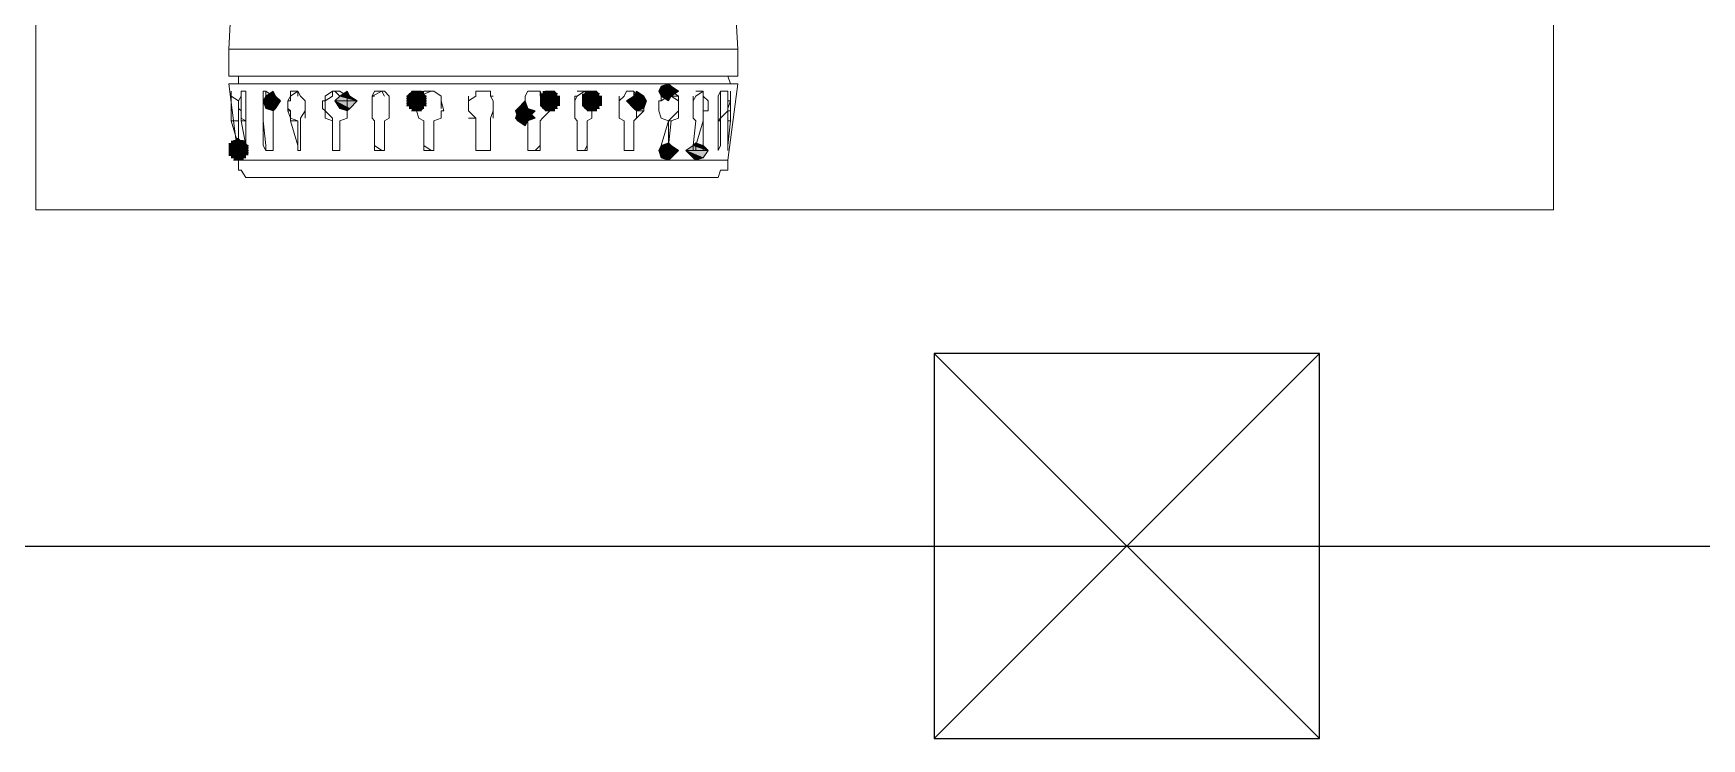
# Model space of a CAD drawing. Header units: millimetres. Extents: x -10178924 to 11692288, y -947381 to 58396.
# Drawn here: x -120985 to -120052, y 28061 to 28456 of the extents above; entities that cross this region are included whole.
import ezdxf

# ---------------------------------------------------------------- set-up
doc = ezdxf.new("R2010")
doc.units = ezdxf.units.MM
doc.layers.add('_0', color=7, linetype='Continuous', lineweight=25)
doc.layers.add('PDF _0', color=7, linetype='Continuous', lineweight=9)

msp = doc.modelspace()

# ---------------------------------------------------------------- linework, layer by layer
for p, q in [((-120481.02, 28276.49), (-120265.4, 28060.99)), ((-120265.4, 28276.49), (-120481.02, 28060.99))]:
    msp.add_line(p, q)
msp.add_lwpolyline([(-120481.02, 28060.99), (-120265.4, 28060.99), (-120265.4, 28276.49), (-120481.02, 28276.49)], close=True)
at = {"layer": '_0', "color": 219, "ltscale": 100, "true_color": 0x642165}
msp.add_line((-122812.72, 28168.74), (-113623.37, 28168.74), dxfattribs=at)
at = {"layer": 'PDF _0', "lineweight": 0}
for points in [[(-120983.78, 29139.77), (-120134.58, 29139.77), (-120134.58, 28356.96), (-120983.78, 28356.96)], [(-120875.9, 28431.64), (-120590.99, 28431.64), (-120590.99, 28446.86), (-120595.14, 28446.86), (-120596.52, 28446.86), (-120602.05, 28446.86), (-120610.35, 28446.86), (-120621.42, 28446.86), (-120633.86, 28446.86), (-120647.69, 28446.86), (-120662.91, 28446.86), (-120680.89, 28446.86), (-120696.1, 28446.86), (-120715.46, 28446.86), (-120734.83, 28446.86), (-120752.81, 28446.86), (-120770.79, 28446.86), (-120788.77, 28446.86), (-120803.98, 28446.86), (-120817.81, 28446.86), (-120833.02, 28446.86), (-120846.85, 28446.86), (-120856.53, 28446.86), (-120866.22, 28446.86), (-120870.37, 28446.86), (-120874.51, 28446.86), (-120875.9, 28446.86)], [(-120595.14, 28427.49), (-120874.51, 28427.49), (-120870.37, 28427.49), (-120868.98, 28427.49), (-120862.07, 28427.49), (-120856.53, 28427.49), (-120849.62, 28427.49), (-120837.17, 28427.49), (-120828.87, 28427.49), (-120817.81, 28427.49), (-120803.98, 28427.49), (-120790.15, 28427.49), (-120776.32, 28427.49), (-120762.49, 28427.49), (-120748.66, 28427.49), (-120734.83, 28427.49), (-120719.61, 28427.49), (-120704.4, 28427.49), (-120690.57, 28427.49), (-120676.74, 28427.49), (-120662.91, 28427.49), (-120649.08, 28427.49), (-120639.39, 28427.49), (-120629.71, 28427.49), (-120620.03, 28427.49), (-120610.35, 28427.49), (-120602.05, 28427.49), (-120600.67, 28427.49), (-120596.52, 28427.49), (-120590.99, 28427.49)], [(-120629.71, 28427.49), (-120628.33, 28426.11), (-120633.86, 28426.11)], [(-120868.98, 28417.81), (-120868.98, 28420.58), (-120870.37, 28417.81), (-120870.37, 28413.66), (-120868.98, 28412.28), (-120868.98, 28408.13), (-120868.98, 28412.28), (-120868.98, 28413.66)], [(-120856.53, 28420.58), (-120856.53, 28423.34), (-120856.53, 28420.58), (-120856.53, 28417.81)], [(-120855.15, 28420.58), (-120846.85, 28417.81), (-120856.53, 28417.81)], [(-120851, 28423.34), (-120849.62, 28420.58), (-120855.15, 28420.58)], [(-120849.62, 28420.58), (-120855.15, 28420.58), (-120846.85, 28417.81)], [(-120841.32, 28417.81), (-120841.32, 28420.58), (-120842.7, 28417.81), (-120842.7, 28413.66), (-120841.32, 28412.28), (-120841.32, 28408.13), (-120842.7, 28412.28), (-120842.7, 28413.66), (-120842.7, 28417.81)], [(-120841.32, 28423.34), (-120841.32, 28420.58), (-120837.17, 28423.34)], [(-120817.81, 28423.34), (-120821.96, 28420.58), (-120821.96, 28417.81), (-120817.81, 28420.58)], [(-120813.66, 28420.58), (-120803.98, 28417.81), (-120816.43, 28417.81)], [(-120809.51, 28423.34), (-120808.13, 28420.58), (-120813.66, 28420.58)], [(-120808.13, 28420.58), (-120813.66, 28420.58), (-120803.98, 28417.81)], [(-120672.59, 28423.34), (-120672.59, 28420.58), (-120675.35, 28423.34), (-120676.74, 28423.34)], [(-120649.08, 28420.58), (-120642.16, 28417.81), (-120653.23, 28417.81)], [(-120647.69, 28423.34), (-120643.54, 28420.58), (-120649.08, 28420.58)], [(-120643.54, 28420.58), (-120649.08, 28420.58), (-120642.16, 28417.81)], [(-120643.54, 28417.81), (-120647.69, 28417.81), (-120647.69, 28420.58)], [(-120633.86, 28426.11), (-120624.18, 28423.34), (-120635.25, 28423.34)], [(-120635.25, 28423.34), (-120633.86, 28420.58), (-120628.33, 28420.58)], [(-120635.25, 28423.34), (-120624.18, 28423.34), (-120628.33, 28420.58)], [(-120628.33, 28426.11), (-120633.86, 28426.11), (-120624.18, 28423.34)], [(-120633.86, 28420.58), (-120628.33, 28420.58), (-120629.71, 28417.81)], [(-120624.18, 28420.58), (-120624.18, 28417.81), (-120628.33, 28420.58), (-120628.33, 28423.34)], [(-120610.35, 28406.75), (-120610.35, 28408.13), (-120610.35, 28412.28), (-120610.35, 28417.81), (-120610.35, 28420.58), (-120607.58, 28417.81), (-120607.58, 28412.28), (-120610.35, 28412.28), (-120610.35, 28408.13)], [(-120870.37, 28413.66), (-120870.37, 28412.28), (-120870.37, 28413.66), (-120870.37, 28417.81)], [(-120856.53, 28417.81), (-120855.15, 28413.66), (-120849.62, 28413.66)], [(-120856.53, 28417.81), (-120846.85, 28417.81), (-120849.62, 28413.66)], [(-120856.53, 28417.81), (-120856.53, 28413.66), (-120856.53, 28412.28), (-120856.53, 28413.66)], [(-120856.53, 28408.13), (-120856.53, 28406.75), (-120855.15, 28392.92), (-120855.15, 28390.15), (-120856.53, 28392.92), (-120856.53, 28406.75), (-120856.53, 28408.13), (-120856.53, 28412.28)], [(-120855.15, 28413.66), (-120849.62, 28413.66), (-120851, 28412.28)], [(-120821.96, 28417.81), (-120821.96, 28413.66), (-120821.96, 28412.28), (-120823.34, 28413.66), (-120823.34, 28417.81)], [(-120817.81, 28408.13), (-120817.81, 28406.75), (-120817.81, 28392.92), (-120817.81, 28390.15), (-120817.81, 28392.92), (-120817.81, 28406.75), (-120821.96, 28408.13), (-120821.96, 28412.28)], [(-120816.43, 28417.81), (-120813.66, 28413.66), (-120808.13, 28413.66)], [(-120816.43, 28417.81), (-120803.98, 28417.81), (-120808.13, 28413.66)], [(-120813.66, 28413.66), (-120808.13, 28413.66), (-120809.51, 28412.28)], [(-120795.68, 28413.66), (-120795.68, 28412.28), (-120795.68, 28408.13), (-120795.68, 28412.28), (-120795.68, 28413.66), (-120795.68, 28417.81)], [(-120770.79, 28413.66), (-120770.79, 28412.28), (-120769.4, 28408.13), (-120770.79, 28412.28), (-120770.79, 28413.66), (-120770.79, 28417.81)], [(-120714.08, 28413.66), (-120704.4, 28412.28), (-120715.46, 28412.28)], [(-120715.46, 28412.28), (-120714.08, 28408.13), (-120708.55, 28408.13)], [(-120715.46, 28412.28), (-120704.4, 28412.28), (-120708.55, 28408.13)], [(-120714.08, 28412.28), (-120704.4, 28408.13), (-120715.46, 28408.13)], [(-120709.93, 28417.81), (-120708.55, 28413.66), (-120714.08, 28413.66)], [(-120708.55, 28413.66), (-120714.08, 28413.66), (-120704.4, 28412.28)], [(-120709.93, 28413.66), (-120708.55, 28412.28), (-120714.08, 28412.28)], [(-120708.55, 28412.28), (-120714.08, 28412.28), (-120704.4, 28408.13)], [(-120701.63, 28406.75), (-120700.25, 28408.13), (-120696.1, 28412.28), (-120696.1, 28417.81), (-120696.1, 28412.28), (-120700.25, 28408.13)], [(-120675.35, 28406.75), (-120672.59, 28408.13), (-120672.59, 28412.28), (-120672.59, 28417.81), (-120672.59, 28412.28), (-120672.59, 28408.13)], [(-120653.23, 28417.81), (-120649.08, 28413.66), (-120643.54, 28413.66)], [(-120653.23, 28417.81), (-120642.16, 28417.81), (-120643.54, 28413.66)], [(-120649.08, 28406.75), (-120647.69, 28408.13), (-120647.69, 28412.28), (-120643.54, 28412.28), (-120643.54, 28417.81), (-120643.54, 28412.28), (-120647.69, 28408.13)], [(-120649.08, 28413.66), (-120643.54, 28413.66), (-120647.69, 28412.28)], [(-120870.37, 28406.75), (-120874.51, 28406.75), (-120870.37, 28392.92), (-120870.37, 28390.15), (-120870.37, 28392.92)], [(-120794.3, 28406.75), (-120794.3, 28392.92), (-120790.15, 28390.15), (-120794.3, 28390.15), (-120794.3, 28392.92), (-120794.3, 28406.75), (-120795.68, 28408.13)], [(-120715.46, 28408.13), (-120714.08, 28406.75), (-120708.55, 28406.75)], [(-120715.46, 28408.13), (-120704.4, 28408.13), (-120708.55, 28406.75)], [(-120714.08, 28408.13), (-120708.55, 28408.13), (-120709.93, 28406.75)], [(-120714.08, 28406.75), (-120708.55, 28406.75), (-120709.93, 28403.98)], [(-120649.08, 28392.92), (-120649.08, 28390.15), (-120649.08, 28392.92), (-120649.08, 28406.75)], [(-120629.71, 28406.75), (-120628.33, 28406.75), (-120629.71, 28392.92)], [(-120610.35, 28390.15), (-120614.5, 28390.15), (-120614.5, 28392.92), (-120610.35, 28406.75), (-120610.35, 28392.92)], [(-120633.86, 28392.92), (-120624.18, 28390.15), (-120635.25, 28390.15)], [(-120635.25, 28390.15), (-120633.86, 28386), (-120628.33, 28386)], [(-120635.25, 28390.15), (-120624.18, 28390.15), (-120628.33, 28386)], [(-120629.71, 28394.3), (-120628.33, 28392.92), (-120633.86, 28392.92)], [(-120628.33, 28392.92), (-120633.86, 28392.92), (-120624.18, 28390.15)], [(-120615.88, 28392.92), (-120607.58, 28390.15), (-120620.03, 28390.15)], [(-120620.03, 28390.15), (-120615.88, 28386), (-120610.35, 28386)], [(-120620.03, 28390.15), (-120607.58, 28390.15), (-120610.35, 28386)], [(-120614.5, 28394.3), (-120610.35, 28392.92), (-120615.88, 28392.92)], [(-120610.35, 28392.92), (-120615.88, 28392.92), (-120607.58, 28390.15)], [(-120633.86, 28386), (-120628.33, 28386), (-120629.71, 28384.62)], [(-120615.88, 28386), (-120610.35, 28386), (-120614.5, 28384.62)]]:
    msp.add_lwpolyline(points, close=True, dxfattribs=at)
for points in [[(-120590.99, 28446.86), (-120607.58, 28738.68), (-120607.58, 28741.45), (-120610.35, 28741.45), (-120610.35, 28744.21), (-120856.53, 28744.21), (-120856.53, 28741.45), (-120860.68, 28741.45), (-120860.68, 28738.68), (-120875.9, 28446.86)], [(-120875.9, 28427.49), (-120874.51, 28427.49), (-120875.9, 28427.49), (-120870.37, 28384.62), (-120868.98, 28384.62), (-120866.22, 28384.62), (-120860.68, 28384.62), (-120851, 28384.62), (-120842.7, 28384.62), (-120837.17, 28384.62), (-120827.49, 28384.62), (-120816.43, 28384.62), (-120803.98, 28384.62), (-120790.15, 28384.62), (-120776.32, 28384.62), (-120762.49, 28384.62), (-120748.66, 28384.62), (-120734.83, 28384.62), (-120719.61, 28384.62), (-120704.4, 28384.62), (-120690.57, 28384.62), (-120676.74, 28384.62), (-120662.91, 28384.62), (-120653.23, 28384.62), (-120642.16, 28384.62), (-120629.71, 28384.62), (-120621.42, 28384.62), (-120614.5, 28384.62), (-120607.58, 28384.62), (-120602.05, 28384.62), (-120596.52, 28384.62)], [(-120874.51, 28427.49), (-120870.37, 28427.49), (-120870.37, 28431.64)], [(-120590.99, 28427.49), (-120596.52, 28384.62), (-120596.52, 28380.47), (-120596.52, 28379.09), (-120600.67, 28379.09), (-120602.05, 28374.94), (-120607.58, 28374.94), (-120610.35, 28374.94), (-120620.03, 28374.94), (-120624.18, 28374.94), (-120629.71, 28374.94), (-120635.25, 28374.94), (-120639.39, 28374.94), (-120643.54, 28374.94), (-120649.08, 28374.94), (-120657.37, 28374.94), (-120662.91, 28374.94), (-120668.44, 28374.94), (-120675.35, 28374.94), (-120680.89, 28374.94), (-120686.42, 28374.94), (-120690.57, 28374.94), (-120696.1, 28374.94), (-120704.4, 28374.94), (-120709.93, 28374.94), (-120715.46, 28374.94), (-120722.38, 28374.94), (-120727.91, 28374.94), (-120733.44, 28374.94), (-120737.59, 28374.94), (-120743.12, 28374.94), (-120748.66, 28374.94), (-120756.95, 28374.94), (-120762.49, 28374.94), (-120769.4, 28374.94), (-120774.93, 28374.94), (-120780.47, 28374.94), (-120786, 28374.94), (-120790.15, 28374.94), (-120795.68, 28374.94), (-120802.6, 28374.94), (-120808.13, 28374.94), (-120813.66, 28374.94), (-120817.81, 28374.94), (-120823.34, 28374.94), (-120828.87, 28374.94), (-120837.17, 28374.94), (-120842.7, 28374.94), (-120849.62, 28374.94), (-120855.15, 28374.94), (-120860.68, 28374.94), (-120866.22, 28374.94), (-120868.98, 28379.09), (-120870.37, 28379.09), (-120870.37, 28380.47), (-120870.37, 28384.62)], [(-120596.52, 28431.64), (-120595.14, 28427.49)], [(-120874.51, 28406.75), (-120874.51, 28408.13), (-120874.51, 28412.28), (-120874.51, 28413.66), (-120874.51, 28417.81), (-120874.51, 28420.58), (-120874.51, 28423.34), (-120874.51, 28420.58), (-120870.37, 28417.81), (-120870.37, 28412.28), (-120870.37, 28408.13), (-120870.37, 28406.75)], [(-120868.98, 28420.58), (-120868.98, 28423.34), (-120868.98, 28420.58)], [(-120866.22, 28412.28), (-120866.22, 28408.13), (-120866.22, 28406.75), (-120866.22, 28408.13), (-120866.22, 28412.28), (-120866.22, 28417.81), (-120866.22, 28420.58), (-120866.22, 28423.34), (-120868.98, 28423.34)], [(-120868.98, 28420.58), (-120868.98, 28417.81)], [(-120866.22, 28420.58), (-120866.22, 28423.34)], [(-120851, 28392.92), (-120851, 28390.15), (-120851, 28392.92), (-120851, 28406.75), (-120851, 28408.13), (-120851, 28412.28), (-120851, 28417.81), (-120851, 28420.58), (-120855.15, 28423.34), (-120856.53, 28423.34), (-120855.15, 28423.34), (-120855.15, 28420.58)], [(-120856.53, 28420.58), (-120856.53, 28417.81)], [(-120841.32, 28420.58), (-120842.7, 28417.81)], [(-120837.17, 28392.92), (-120837.17, 28390.15), (-120837.17, 28392.92), (-120837.17, 28390.15), (-120835.79, 28390.15), (-120835.79, 28392.92), (-120835.79, 28406.75), (-120835.79, 28408.13), (-120833.02, 28412.28), (-120833.02, 28417.81), (-120835.79, 28420.58), (-120837.17, 28423.34), (-120837.17, 28420.58)], [(-120821.96, 28420.58), (-120821.96, 28417.81)], [(-120809.51, 28417.81), (-120809.51, 28420.58), (-120813.66, 28423.34), (-120817.81, 28423.34), (-120816.43, 28423.34), (-120813.66, 28420.58), (-120809.51, 28420.58)], [(-120794.3, 28423.34), (-120790.15, 28423.34), (-120794.3, 28423.34), (-120795.68, 28420.58), (-120790.15, 28423.34), (-120788.77, 28420.58)], [(-120795.68, 28417.81), (-120795.68, 28420.58), (-120795.68, 28417.81)], [(-120794.3, 28420.58), (-120795.68, 28420.58), (-120795.68, 28417.81)], [(-120790.15, 28390.15), (-120788.77, 28390.15), (-120788.77, 28392.92), (-120788.77, 28406.75), (-120786, 28408.13), (-120786, 28412.28), (-120786, 28417.81), (-120786, 28420.58), (-120788.77, 28423.34), (-120790.15, 28423.34)], [(-120765.25, 28420.58), (-120776.32, 28420.58), (-120765.25, 28420.58)], [(-120765.25, 28420.58), (-120776.32, 28420.58), (-120765.25, 28420.58)], [(-120765.25, 28419.2), (-120776.32, 28419.2), (-120765.25, 28419.2)], [(-120765.25, 28419.2), (-120776.32, 28419.2), (-120765.25, 28419.2)], [(-120766.64, 28421.96), (-120774.93, 28421.96), (-120766.64, 28421.96)], [(-120766.64, 28421.96), (-120774.93, 28421.96), (-120766.64, 28421.96)], [(-120768.02, 28423.34), (-120773.55, 28423.34), (-120768.02, 28423.34)], [(-120769.4, 28423.34), (-120772.17, 28423.34), (-120769.4, 28423.34)], [(-120769.4, 28423.34), (-120772.17, 28423.34), (-120769.4, 28423.34)], [(-120769.4, 28417.81), (-120769.4, 28420.58), (-120770.79, 28417.81), (-120769.4, 28420.58), (-120766.64, 28420.58)], [(-120769.4, 28420.58), (-120762.49, 28423.34), (-120769.4, 28420.58)], [(-120762.49, 28390.15), (-120761.1, 28390.15), (-120761.1, 28392.92), (-120761.1, 28406.75), (-120756.95, 28408.13), (-120756.95, 28412.28), (-120755.57, 28412.28), (-120756.95, 28417.81), (-120756.95, 28420.58), (-120761.1, 28423.34), (-120762.49, 28423.34), (-120766.64, 28423.34)], [(-120756.95, 28420.58), (-120761.1, 28423.34)], [(-120729.29, 28406.75), (-120729.29, 28392.92), (-120729.29, 28390.15), (-120733.44, 28390.15), (-120734.83, 28390.15), (-120737.59, 28390.15), (-120737.59, 28392.92), (-120737.59, 28406.75), (-120737.59, 28408.13), (-120741.74, 28412.28), (-120741.74, 28413.66), (-120741.74, 28417.81), (-120737.59, 28420.58), (-120737.59, 28423.34), (-120733.44, 28423.34), (-120729.29, 28423.34), (-120729.29, 28420.58), (-120727.91, 28417.81), (-120727.91, 28412.28), (-120729.29, 28408.13), (-120729.29, 28406.75), (-120729.29, 28408.13)], [(-120741.74, 28420.58), (-120741.74, 28417.81)], [(-120733.44, 28423.34), (-120734.83, 28423.34), (-120737.59, 28423.34)], [(-120727.91, 28420.58), (-120729.29, 28420.58), (-120729.29, 28423.34)], [(-120708.55, 28390.15), (-120708.55, 28392.92), (-120708.55, 28406.75), (-120709.93, 28408.13), (-120709.93, 28412.28), (-120714.08, 28413.66), (-120709.93, 28417.81), (-120709.93, 28420.58), (-120708.55, 28423.34), (-120704.4, 28423.34), (-120701.63, 28423.34), (-120704.4, 28423.34), (-120708.55, 28423.34), (-120704.4, 28423.34)], [(-120709.93, 28420.58), (-120709.93, 28417.81)], [(-120701.63, 28423.34), (-120700.25, 28420.58), (-120701.63, 28423.34)], [(-120701.63, 28420.58), (-120701.63, 28423.34)], [(-120690.57, 28420.58), (-120701.63, 28420.58), (-120690.57, 28420.58)], [(-120690.57, 28419.2), (-120701.63, 28419.2), (-120690.57, 28419.2)], [(-120690.57, 28419.2), (-120701.63, 28419.2), (-120690.57, 28419.2)], [(-120691.95, 28421.96), (-120700.25, 28421.96), (-120691.95, 28421.96)], [(-120691.95, 28421.96), (-120700.25, 28421.96), (-120691.95, 28421.96)], [(-120700.25, 28420.58), (-120696.1, 28417.81), (-120700.25, 28420.58)], [(-120693.33, 28423.34), (-120698.87, 28423.34), (-120693.33, 28423.34)], [(-120694.72, 28423.34), (-120697.48, 28423.34), (-120694.72, 28423.34)], [(-120680.89, 28423.34), (-120676.74, 28423.34), (-120680.89, 28420.58), (-120682.27, 28417.81), (-120682.27, 28413.66), (-120682.27, 28412.28), (-120682.27, 28408.13), (-120680.89, 28406.75), (-120680.89, 28392.92), (-120680.89, 28390.15), (-120676.74, 28390.15), (-120675.35, 28390.15), (-120675.35, 28392.92), (-120676.74, 28390.15), (-120675.35, 28392.92), (-120675.35, 28406.75), (-120675.35, 28392.92)], [(-120680.89, 28420.58), (-120682.27, 28420.58), (-120682.27, 28417.81)], [(-120667.06, 28420.58), (-120678.12, 28420.58), (-120667.06, 28420.58)], [(-120667.06, 28419.2), (-120678.12, 28419.2), (-120667.06, 28419.2)], [(-120667.06, 28419.2), (-120678.12, 28419.2), (-120667.06, 28419.2)], [(-120668.44, 28421.96), (-120676.74, 28421.96), (-120668.44, 28421.96)], [(-120668.44, 28421.96), (-120676.74, 28421.96), (-120668.44, 28421.96)], [(-120669.82, 28423.34), (-120675.35, 28423.34), (-120669.82, 28423.34)], [(-120672.59, 28420.58), (-120675.35, 28423.34)], [(-120671.21, 28423.34), (-120673.97, 28423.34), (-120671.21, 28423.34)], [(-120672.59, 28420.58), (-120672.59, 28417.81), (-120672.59, 28420.58)], [(-120649.08, 28420.58), (-120649.08, 28423.34), (-120647.69, 28420.58), (-120649.08, 28423.34), (-120653.23, 28423.34), (-120654.61, 28420.58), (-120657.37, 28417.81), (-120657.37, 28413.66), (-120657.37, 28412.28), (-120657.37, 28408.13), (-120654.61, 28406.75), (-120654.61, 28392.92), (-120654.61, 28390.15), (-120653.23, 28390.15), (-120649.08, 28390.15), (-120653.23, 28390.15)], [(-120657.37, 28420.58), (-120657.37, 28417.81)], [(-120629.71, 28390.15), (-120629.71, 28392.92), (-120629.71, 28390.15), (-120633.86, 28390.15), (-120633.86, 28392.92), (-120629.71, 28406.75), (-120633.86, 28408.13), (-120635.25, 28412.28), (-120635.25, 28413.66), (-120635.25, 28417.81), (-120633.86, 28417.81), (-120629.71, 28420.58), (-120629.71, 28423.34), (-120628.33, 28423.34), (-120629.71, 28423.34)], [(-120629.71, 28420.58), (-120633.86, 28420.58), (-120633.86, 28417.81)], [(-120624.18, 28420.58), (-120628.33, 28420.58), (-120628.33, 28423.34)], [(-120614.5, 28390.15), (-120615.88, 28390.15), (-120615.88, 28392.92), (-120614.5, 28406.75), (-120615.88, 28408.13), (-120615.88, 28412.28), (-120615.88, 28413.66), (-120615.88, 28417.81), (-120614.5, 28420.58), (-120610.35, 28423.34), (-120614.5, 28423.34)], [(-120615.88, 28420.58), (-120615.88, 28417.81)], [(-120610.35, 28423.34), (-120610.35, 28420.58), (-120610.35, 28423.34)], [(-120610.35, 28420.58), (-120610.35, 28423.34)], [(-120600.67, 28412.28), (-120600.67, 28408.13), (-120602.05, 28406.75), (-120600.67, 28408.13), (-120600.67, 28412.28), (-120600.67, 28417.81), (-120600.67, 28420.58), (-120600.67, 28423.34), (-120596.52, 28423.34), (-120596.52, 28420.58), (-120596.52, 28417.81), (-120596.52, 28412.28), (-120600.67, 28408.13), (-120600.67, 28406.75)], [(-120600.67, 28420.58), (-120600.67, 28423.34), (-120602.05, 28420.58), (-120602.05, 28417.81), (-120602.05, 28413.66), (-120602.05, 28412.28)], [(-120602.05, 28420.58), (-120602.05, 28417.81)], [(-120596.52, 28413.66), (-120596.52, 28412.28), (-120596.52, 28413.66), (-120595.14, 28417.81), (-120595.14, 28420.58), (-120595.14, 28423.34), (-120595.14, 28420.58), (-120595.14, 28417.81)], [(-120868.98, 28412.28), (-120868.98, 28413.66)], [(-120866.22, 28413.66), (-120866.22, 28417.81)], [(-120856.53, 28412.28), (-120856.53, 28413.66)], [(-120851, 28413.66), (-120851, 28417.81)], [(-120851, 28412.28), (-120851, 28408.13), (-120851, 28406.75)], [(-120841.32, 28412.28), (-120842.7, 28412.28), (-120842.7, 28413.66)], [(-120833.02, 28413.66), (-120833.02, 28417.81)], [(-120833.02, 28412.28), (-120833.02, 28408.13)], [(-120821.96, 28412.28), (-120821.96, 28413.66)], [(-120816.43, 28390.15), (-120817.81, 28390.15), (-120816.43, 28390.15), (-120813.66, 28390.15), (-120813.66, 28392.92), (-120813.66, 28406.75), (-120809.51, 28408.13), (-120809.51, 28412.28), (-120809.51, 28417.81), (-120809.51, 28413.66)], [(-120809.51, 28412.28), (-120809.51, 28408.13), (-120813.66, 28406.75)], [(-120795.68, 28412.28), (-120795.68, 28413.66)], [(-120786, 28412.28), (-120786, 28408.13), (-120788.77, 28406.75)], [(-120786, 28413.66), (-120786, 28417.81)], [(-120765.25, 28417.81), (-120776.32, 28417.81), (-120765.25, 28417.81)], [(-120765.25, 28416.43), (-120776.32, 28416.43), (-120765.25, 28416.43)], [(-120765.25, 28416.43), (-120776.32, 28416.43), (-120765.25, 28416.43)], [(-120765.25, 28415.05), (-120776.32, 28415.05), (-120765.25, 28415.05)], [(-120766.64, 28413.66), (-120774.93, 28413.66), (-120766.64, 28413.66)], [(-120766.64, 28413.66), (-120774.93, 28413.66), (-120766.64, 28413.66)], [(-120768.02, 28412.28), (-120773.55, 28412.28), (-120768.02, 28412.28)], [(-120769.4, 28412.28), (-120772.17, 28412.28), (-120769.4, 28412.28)], [(-120769.4, 28412.28), (-120772.17, 28412.28), (-120769.4, 28412.28)], [(-120770.79, 28412.28), (-120770.79, 28413.66)], [(-120755.57, 28412.28), (-120756.95, 28412.28), (-120756.95, 28408.13), (-120761.1, 28406.75)], [(-120756.95, 28413.66), (-120756.95, 28417.81)], [(-120741.74, 28413.66), (-120741.74, 28412.28)], [(-120727.91, 28413.66), (-120727.91, 28417.81)], [(-120727.91, 28412.28), (-120727.91, 28408.13)], [(-120714.08, 28413.66), (-120714.08, 28412.28)], [(-120690.57, 28417.81), (-120701.63, 28417.81), (-120690.57, 28417.81)], [(-120690.57, 28416.43), (-120701.63, 28416.43), (-120690.57, 28416.43)], [(-120690.57, 28416.43), (-120701.63, 28416.43), (-120690.57, 28416.43)], [(-120691.95, 28415.05), (-120701.63, 28415.05), (-120691.95, 28415.05)], [(-120696.1, 28412.28), (-120700.25, 28408.13), (-120701.63, 28406.75)], [(-120691.95, 28413.66), (-120700.25, 28413.66), (-120691.95, 28413.66)], [(-120693.33, 28412.28), (-120698.87, 28412.28), (-120693.33, 28412.28)], [(-120694.72, 28412.28), (-120698.87, 28412.28), (-120694.72, 28412.28)], [(-120696.1, 28413.66), (-120696.1, 28417.81)], [(-120682.27, 28413.66), (-120682.27, 28412.28)], [(-120667.06, 28417.81), (-120678.12, 28417.81), (-120667.06, 28417.81)], [(-120667.06, 28416.43), (-120678.12, 28416.43), (-120667.06, 28416.43)], [(-120667.06, 28416.43), (-120678.12, 28416.43), (-120667.06, 28416.43)], [(-120668.44, 28415.05), (-120678.12, 28415.05), (-120668.44, 28415.05)], [(-120668.44, 28413.66), (-120676.74, 28413.66), (-120668.44, 28413.66)], [(-120669.82, 28412.28), (-120675.35, 28412.28), (-120669.82, 28412.28)], [(-120671.21, 28412.28), (-120675.35, 28412.28), (-120671.21, 28412.28)], [(-120672.59, 28412.28), (-120672.59, 28408.13), (-120675.35, 28406.75)], [(-120672.59, 28413.66), (-120672.59, 28417.81)], [(-120657.37, 28413.66), (-120657.37, 28412.28)], [(-120643.54, 28412.28), (-120647.69, 28412.28), (-120647.69, 28408.13), (-120649.08, 28406.75)], [(-120643.54, 28413.66), (-120643.54, 28417.81)], [(-120635.25, 28413.66), (-120635.25, 28412.28)], [(-120628.33, 28406.75), (-120624.18, 28408.13), (-120624.18, 28412.28), (-120624.18, 28417.81), (-120624.18, 28412.28), (-120628.33, 28408.13), (-120629.71, 28406.75), (-120628.33, 28408.13), (-120624.18, 28412.28)], [(-120624.18, 28417.81), (-120624.18, 28413.66)], [(-120615.88, 28413.66), (-120615.88, 28412.28)], [(-120610.35, 28417.81), (-120610.35, 28413.66)], [(-120610.35, 28412.28), (-120610.35, 28408.13), (-120610.35, 28406.75)], [(-120602.05, 28413.66), (-120602.05, 28412.28), (-120602.05, 28408.13), (-120602.05, 28406.75), (-120602.05, 28392.92), (-120602.05, 28390.15), (-120602.05, 28392.92), (-120602.05, 28390.15), (-120600.67, 28392.92), (-120600.67, 28406.75), (-120602.05, 28406.75), (-120602.05, 28392.92)], [(-120600.67, 28417.81), (-120600.67, 28413.66)], [(-120596.52, 28417.81), (-120595.14, 28417.81), (-120595.14, 28413.66)], [(-120596.52, 28406.75), (-120595.14, 28406.75), (-120596.52, 28392.92), (-120596.52, 28390.15), (-120596.52, 28392.92), (-120596.52, 28406.75), (-120596.52, 28408.13), (-120596.52, 28412.28), (-120595.14, 28412.28), (-120595.14, 28417.81), (-120595.14, 28412.28), (-120595.14, 28408.13), (-120595.14, 28406.75)], [(-120595.14, 28412.28), (-120596.52, 28412.28)], [(-120866.22, 28392.92), (-120866.22, 28390.15), (-120866.22, 28392.92), (-120866.22, 28406.75), (-120866.22, 28392.92), (-120866.22, 28390.15), (-120866.22, 28392.92), (-120868.98, 28406.75), (-120866.22, 28406.75), (-120868.98, 28408.13), (-120868.98, 28406.75)], [(-120841.32, 28406.75), (-120841.32, 28408.13), (-120837.17, 28406.75), (-120837.17, 28392.92), (-120841.32, 28406.75), (-120837.17, 28406.75)], [(-120835.79, 28408.13), (-120835.79, 28406.75)], [(-120766.64, 28406.75), (-120766.64, 28392.92), (-120762.49, 28390.15), (-120766.64, 28390.15), (-120766.64, 28392.92), (-120766.64, 28406.75), (-120769.4, 28408.13), (-120766.64, 28406.75), (-120766.64, 28392.92)], [(-120737.59, 28408.13), (-120741.74, 28408.13)], [(-120704.4, 28390.15), (-120701.63, 28392.92), (-120701.63, 28406.75), (-120701.63, 28392.92), (-120701.63, 28390.15), (-120704.4, 28390.15), (-120708.55, 28390.15), (-120708.55, 28392.92)], [(-120864.83, 28392.92), (-120875.9, 28392.92), (-120864.83, 28392.92)], [(-120864.83, 28392.92), (-120875.9, 28392.92), (-120864.83, 28392.92)], [(-120864.83, 28391.53), (-120875.9, 28391.53), (-120864.83, 28391.53)], [(-120864.83, 28390.15), (-120875.9, 28390.15), (-120864.83, 28390.15)], [(-120864.83, 28390.15), (-120875.9, 28390.15), (-120864.83, 28390.15)], [(-120866.22, 28394.3), (-120874.51, 28394.3), (-120866.22, 28394.3)], [(-120866.22, 28394.3), (-120874.51, 28394.3), (-120866.22, 28394.3)], [(-120867.6, 28395.68), (-120873.13, 28395.68), (-120867.6, 28395.68)], [(-120855.15, 28390.15), (-120851, 28390.15), (-120855.15, 28390.15)], [(-120864.83, 28388.77), (-120875.9, 28388.77), (-120864.83, 28388.77)], [(-120866.22, 28387.39), (-120875.9, 28387.39), (-120866.22, 28387.39)], [(-120866.22, 28386), (-120874.51, 28386), (-120866.22, 28386)], [(-120867.6, 28386), (-120874.51, 28386), (-120867.6, 28386)], [(-120868.98, 28384.62), (-120873.13, 28384.62), (-120868.98, 28384.62)]]:
    msp.add_lwpolyline(points, dxfattribs=at)
at = {"layer": 'PDF _0', "transparency": 33554559}
for points in [[(-120629.71, 28427.49), (-120628.33, 28426.11), (-120633.86, 28426.11)], [(-120855.15, 28420.58), (-120846.85, 28417.81), (-120856.53, 28417.81)], [(-120851, 28423.34), (-120849.62, 28420.58), (-120855.15, 28420.58)], [(-120849.62, 28420.58), (-120855.15, 28420.58), (-120846.85, 28417.81)], [(-120813.66, 28420.58), (-120803.98, 28417.81), (-120816.43, 28417.81)], [(-120809.51, 28423.34), (-120808.13, 28420.58), (-120813.66, 28420.58)], [(-120808.13, 28420.58), (-120813.66, 28420.58), (-120803.98, 28417.81)], [(-120774.93, 28421.96), (-120765.25, 28420.58), (-120776.32, 28420.58)], [(-120776.32, 28420.58), (-120765.25, 28420.58), (-120765.25, 28420.58)], [(-120765.25, 28420.58), (-120765.25, 28420.58), (-120776.32, 28420.58)], [(-120765.25, 28420.58), (-120776.32, 28420.58), (-120765.25, 28419.2)], [(-120776.32, 28420.58), (-120765.25, 28419.2), (-120776.32, 28419.2)], [(-120776.32, 28419.2), (-120765.25, 28419.2), (-120765.25, 28419.2)], [(-120765.25, 28419.2), (-120765.25, 28419.2), (-120776.32, 28419.2)], [(-120765.25, 28419.2), (-120776.32, 28419.2), (-120765.25, 28417.81)], [(-120776.32, 28419.2), (-120765.25, 28417.81), (-120776.32, 28417.81)], [(-120773.55, 28423.34), (-120766.64, 28421.96), (-120774.93, 28421.96)], [(-120774.93, 28421.96), (-120766.64, 28421.96), (-120766.64, 28421.96)], [(-120766.64, 28421.96), (-120766.64, 28421.96), (-120774.93, 28421.96)], [(-120766.64, 28421.96), (-120774.93, 28421.96), (-120765.25, 28420.58)], [(-120772.17, 28423.34), (-120768.02, 28423.34), (-120773.55, 28423.34)], [(-120773.55, 28423.34), (-120768.02, 28423.34), (-120768.02, 28423.34)], [(-120766.64, 28423.34), (-120766.64, 28423.34), (-120773.55, 28423.34)], [(-120766.64, 28423.34), (-120773.55, 28423.34), (-120768.02, 28423.34)], [(-120766.64, 28423.34), (-120773.55, 28423.34), (-120766.64, 28421.96)], [(-120770.79, 28423.34), (-120769.4, 28423.34), (-120772.17, 28423.34)], [(-120772.17, 28423.34), (-120769.4, 28423.34), (-120769.4, 28423.34)], [(-120769.4, 28423.34), (-120769.4, 28423.34), (-120772.17, 28423.34)], [(-120769.4, 28423.34), (-120772.17, 28423.34), (-120768.02, 28423.34)], [(-120700.25, 28421.96), (-120691.95, 28421.96), (-120701.63, 28421.96)], [(-120691.95, 28421.96), (-120701.63, 28421.96), (-120691.95, 28420.58)], [(-120701.63, 28421.96), (-120691.95, 28420.58), (-120701.63, 28420.58)], [(-120701.63, 28420.58), (-120690.57, 28420.58), (-120690.57, 28420.58)], [(-120690.57, 28420.58), (-120690.57, 28420.58), (-120701.63, 28420.58)], [(-120690.57, 28420.58), (-120701.63, 28420.58), (-120691.95, 28420.58)], [(-120690.57, 28420.58), (-120701.63, 28420.58), (-120690.57, 28419.2)], [(-120701.63, 28420.58), (-120690.57, 28419.2), (-120701.63, 28419.2)], [(-120701.63, 28419.2), (-120690.57, 28419.2), (-120690.57, 28419.2)], [(-120690.57, 28419.2), (-120690.57, 28419.2), (-120701.63, 28419.2)], [(-120690.57, 28419.2), (-120701.63, 28419.2), (-120690.57, 28417.81)], [(-120701.63, 28419.2), (-120690.57, 28417.81), (-120701.63, 28417.81)], [(-120700.25, 28423.34), (-120693.33, 28423.34), (-120698.87, 28423.34)], [(-120693.33, 28423.34), (-120700.25, 28423.34), (-120691.95, 28421.96)], [(-120700.25, 28423.34), (-120691.95, 28421.96), (-120700.25, 28421.96)], [(-120700.25, 28421.96), (-120691.95, 28421.96), (-120691.95, 28421.96)], [(-120697.48, 28423.34), (-120694.72, 28423.34), (-120698.87, 28423.34)], [(-120698.87, 28423.34), (-120693.33, 28423.34), (-120693.33, 28423.34)], [(-120693.33, 28423.34), (-120693.33, 28423.34), (-120698.87, 28423.34)], [(-120693.33, 28423.34), (-120698.87, 28423.34), (-120694.72, 28423.34)], [(-120698.87, 28423.34), (-120693.33, 28423.34), (-120693.33, 28423.34)], [(-120696.1, 28423.34), (-120697.48, 28423.34), (-120697.48, 28423.34)], [(-120694.72, 28423.34), (-120694.72, 28423.34), (-120697.48, 28423.34)], [(-120694.72, 28423.34), (-120697.48, 28423.34), (-120696.1, 28423.34)], [(-120676.74, 28421.96), (-120668.44, 28421.96), (-120678.12, 28421.96)], [(-120668.44, 28421.96), (-120678.12, 28421.96), (-120668.44, 28420.58)], [(-120678.12, 28421.96), (-120668.44, 28420.58), (-120678.12, 28420.58)], [(-120678.12, 28420.58), (-120667.06, 28420.58), (-120667.06, 28420.58)], [(-120667.06, 28420.58), (-120667.06, 28420.58), (-120678.12, 28420.58)], [(-120667.06, 28420.58), (-120678.12, 28420.58), (-120668.44, 28420.58)], [(-120667.06, 28420.58), (-120678.12, 28420.58), (-120667.06, 28419.2)], [(-120678.12, 28420.58), (-120667.06, 28419.2), (-120678.12, 28419.2)], [(-120678.12, 28419.2), (-120667.06, 28419.2), (-120667.06, 28419.2)], [(-120667.06, 28419.2), (-120667.06, 28419.2), (-120678.12, 28419.2)], [(-120667.06, 28419.2), (-120678.12, 28419.2), (-120667.06, 28417.81)], [(-120678.12, 28419.2), (-120667.06, 28417.81), (-120678.12, 28417.81)], [(-120676.74, 28423.34), (-120669.82, 28423.34), (-120675.35, 28423.34)], [(-120669.82, 28423.34), (-120676.74, 28423.34), (-120668.44, 28421.96)], [(-120676.74, 28423.34), (-120668.44, 28421.96), (-120676.74, 28421.96)], [(-120676.74, 28421.96), (-120668.44, 28421.96), (-120668.44, 28421.96)], [(-120673.97, 28423.34), (-120671.21, 28423.34), (-120675.35, 28423.34)], [(-120675.35, 28423.34), (-120669.82, 28423.34), (-120669.82, 28423.34)], [(-120669.82, 28423.34), (-120669.82, 28423.34), (-120675.35, 28423.34)], [(-120669.82, 28423.34), (-120675.35, 28423.34), (-120671.21, 28423.34)], [(-120675.35, 28423.34), (-120669.82, 28423.34), (-120669.82, 28423.34)], [(-120672.59, 28423.34), (-120673.97, 28423.34), (-120673.97, 28423.34)], [(-120671.21, 28423.34), (-120671.21, 28423.34), (-120673.97, 28423.34)], [(-120671.21, 28423.34), (-120673.97, 28423.34), (-120672.59, 28423.34)], [(-120649.08, 28420.58), (-120642.16, 28417.81), (-120653.23, 28417.81)], [(-120647.69, 28423.34), (-120643.54, 28420.58), (-120649.08, 28420.58)], [(-120643.54, 28420.58), (-120649.08, 28420.58), (-120642.16, 28417.81)], [(-120633.86, 28426.11), (-120624.18, 28423.34), (-120635.25, 28423.34)], [(-120635.25, 28423.34), (-120628.33, 28420.58), (-120633.86, 28420.58)], [(-120635.25, 28423.34), (-120624.18, 28423.34), (-120628.33, 28420.58)], [(-120628.33, 28426.11), (-120633.86, 28426.11), (-120624.18, 28423.34)], [(-120628.33, 28420.58), (-120633.86, 28420.58), (-120629.71, 28417.81)], [(-120856.53, 28417.81), (-120849.62, 28413.66), (-120855.15, 28413.66)], [(-120856.53, 28417.81), (-120846.85, 28417.81), (-120849.62, 28413.66)], [(-120849.62, 28413.66), (-120855.15, 28413.66), (-120851, 28412.28)], [(-120816.43, 28417.81), (-120808.13, 28413.66), (-120813.66, 28413.66)], [(-120816.43, 28417.81), (-120803.98, 28417.81), (-120808.13, 28413.66)], [(-120808.13, 28413.66), (-120813.66, 28413.66), (-120809.51, 28412.28)], [(-120776.32, 28417.81), (-120765.25, 28417.81), (-120765.25, 28417.81)], [(-120765.25, 28417.81), (-120776.32, 28417.81), (-120765.25, 28416.43)], [(-120776.32, 28417.81), (-120765.25, 28416.43), (-120776.32, 28416.43)], [(-120776.32, 28416.43), (-120765.25, 28416.43), (-120765.25, 28416.43)], [(-120765.25, 28416.43), (-120765.25, 28416.43), (-120776.32, 28416.43)], [(-120765.25, 28416.43), (-120776.32, 28416.43), (-120765.25, 28415.05)], [(-120776.32, 28416.43), (-120765.25, 28415.05), (-120776.32, 28415.05)], [(-120776.32, 28415.05), (-120765.25, 28415.05), (-120765.25, 28415.05)], [(-120765.25, 28415.05), (-120776.32, 28415.05), (-120766.64, 28415.05)], [(-120776.32, 28415.05), (-120766.64, 28415.05), (-120774.93, 28415.05)], [(-120766.64, 28415.05), (-120774.93, 28415.05), (-120766.64, 28413.66)], [(-120774.93, 28415.05), (-120766.64, 28413.66), (-120774.93, 28413.66)], [(-120774.93, 28413.66), (-120766.64, 28413.66), (-120766.64, 28413.66)], [(-120774.93, 28413.66), (-120766.64, 28413.66), (-120773.55, 28413.66)], [(-120766.64, 28413.66), (-120773.55, 28413.66), (-120768.02, 28412.28)], [(-120773.55, 28413.66), (-120768.02, 28412.28), (-120773.55, 28412.28)], [(-120773.55, 28412.28), (-120768.02, 28412.28), (-120768.02, 28412.28)], [(-120768.02, 28412.28), (-120773.55, 28412.28), (-120769.4, 28412.28)], [(-120773.55, 28412.28), (-120769.4, 28412.28), (-120772.17, 28412.28)], [(-120772.17, 28412.28), (-120769.4, 28412.28), (-120769.4, 28412.28)], [(-120769.4, 28412.28), (-120769.4, 28412.28), (-120772.17, 28412.28)], [(-120772.17, 28412.28), (-120769.4, 28412.28), (-120770.79, 28412.28)], [(-120714.08, 28413.66), (-120704.4, 28412.28), (-120715.46, 28412.28)], [(-120715.46, 28412.28), (-120708.55, 28408.13), (-120714.08, 28408.13)], [(-120715.46, 28412.28), (-120704.4, 28412.28), (-120708.55, 28408.13)], [(-120714.08, 28412.28), (-120704.4, 28408.13), (-120715.46, 28408.13)], [(-120709.93, 28417.81), (-120708.55, 28413.66), (-120714.08, 28413.66)], [(-120708.55, 28413.66), (-120714.08, 28413.66), (-120704.4, 28412.28)], [(-120709.93, 28413.66), (-120708.55, 28412.28), (-120714.08, 28412.28)], [(-120708.55, 28412.28), (-120714.08, 28412.28), (-120704.4, 28408.13)], [(-120701.63, 28417.81), (-120690.57, 28417.81), (-120690.57, 28417.81)], [(-120690.57, 28417.81), (-120701.63, 28417.81), (-120690.57, 28416.43)], [(-120701.63, 28417.81), (-120690.57, 28416.43), (-120701.63, 28416.43)], [(-120701.63, 28416.43), (-120690.57, 28416.43), (-120690.57, 28416.43)], [(-120690.57, 28416.43), (-120690.57, 28416.43), (-120701.63, 28416.43)], [(-120690.57, 28416.43), (-120701.63, 28416.43), (-120690.57, 28415.05)], [(-120701.63, 28416.43), (-120690.57, 28415.05), (-120701.63, 28415.05)], [(-120701.63, 28415.05), (-120691.95, 28415.05), (-120691.95, 28415.05)], [(-120691.95, 28415.05), (-120691.95, 28415.05), (-120701.63, 28415.05)], [(-120691.95, 28415.05), (-120701.63, 28415.05), (-120690.57, 28415.05)], [(-120691.95, 28415.05), (-120701.63, 28415.05), (-120691.95, 28413.66)], [(-120701.63, 28415.05), (-120691.95, 28413.66), (-120700.25, 28413.66)], [(-120700.25, 28413.66), (-120691.95, 28413.66), (-120691.95, 28413.66)], [(-120693.33, 28413.66), (-120693.33, 28413.66), (-120700.25, 28413.66)], [(-120693.33, 28413.66), (-120700.25, 28413.66), (-120691.95, 28413.66)], [(-120693.33, 28413.66), (-120700.25, 28413.66), (-120693.33, 28412.28)], [(-120700.25, 28413.66), (-120693.33, 28412.28), (-120698.87, 28412.28)], [(-120698.87, 28412.28), (-120693.33, 28412.28), (-120693.33, 28412.28)], [(-120694.72, 28412.28), (-120694.72, 28412.28), (-120698.87, 28412.28)], [(-120694.72, 28412.28), (-120698.87, 28412.28), (-120693.33, 28412.28)], [(-120698.87, 28412.28), (-120694.72, 28412.28), (-120697.48, 28412.28)], [(-120697.48, 28412.28), (-120696.1, 28412.28), (-120696.1, 28412.28)], [(-120696.1, 28412.28), (-120696.1, 28412.28), (-120697.48, 28412.28)], [(-120696.1, 28412.28), (-120697.48, 28412.28), (-120694.72, 28412.28)], [(-120678.12, 28417.81), (-120667.06, 28417.81), (-120667.06, 28417.81)], [(-120667.06, 28417.81), (-120678.12, 28417.81), (-120667.06, 28416.43)], [(-120678.12, 28417.81), (-120667.06, 28416.43), (-120678.12, 28416.43)], [(-120678.12, 28416.43), (-120667.06, 28416.43), (-120667.06, 28416.43)], [(-120667.06, 28416.43), (-120667.06, 28416.43), (-120678.12, 28416.43)], [(-120667.06, 28416.43), (-120678.12, 28416.43), (-120667.06, 28415.05)], [(-120678.12, 28416.43), (-120667.06, 28415.05), (-120678.12, 28415.05)], [(-120678.12, 28415.05), (-120668.44, 28415.05), (-120668.44, 28415.05)], [(-120668.44, 28415.05), (-120668.44, 28415.05), (-120678.12, 28415.05)], [(-120668.44, 28415.05), (-120678.12, 28415.05), (-120667.06, 28415.05)], [(-120668.44, 28415.05), (-120678.12, 28415.05), (-120668.44, 28413.66)], [(-120678.12, 28415.05), (-120668.44, 28413.66), (-120676.74, 28413.66)], [(-120676.74, 28413.66), (-120668.44, 28413.66), (-120668.44, 28413.66)], [(-120669.82, 28413.66), (-120669.82, 28413.66), (-120676.74, 28413.66)], [(-120669.82, 28413.66), (-120676.74, 28413.66), (-120668.44, 28413.66)], [(-120669.82, 28413.66), (-120676.74, 28413.66), (-120669.82, 28412.28)], [(-120676.74, 28413.66), (-120669.82, 28412.28), (-120675.35, 28412.28)], [(-120675.35, 28412.28), (-120669.82, 28412.28), (-120669.82, 28412.28)], [(-120671.21, 28412.28), (-120671.21, 28412.28), (-120675.35, 28412.28)], [(-120671.21, 28412.28), (-120675.35, 28412.28), (-120669.82, 28412.28)], [(-120675.35, 28412.28), (-120671.21, 28412.28), (-120673.97, 28412.28)], [(-120673.97, 28412.28), (-120672.59, 28412.28), (-120672.59, 28412.28)], [(-120672.59, 28412.28), (-120672.59, 28412.28), (-120673.97, 28412.28)], [(-120672.59, 28412.28), (-120673.97, 28412.28), (-120671.21, 28412.28)], [(-120653.23, 28417.81), (-120643.54, 28413.66), (-120649.08, 28413.66)], [(-120653.23, 28417.81), (-120642.16, 28417.81), (-120643.54, 28413.66)], [(-120643.54, 28413.66), (-120649.08, 28413.66), (-120647.69, 28412.28)], [(-120715.46, 28408.13), (-120708.55, 28406.75), (-120714.08, 28406.75)], [(-120715.46, 28408.13), (-120704.4, 28408.13), (-120708.55, 28406.75)], [(-120708.55, 28408.13), (-120714.08, 28408.13), (-120709.93, 28406.75)], [(-120708.55, 28406.75), (-120714.08, 28406.75), (-120709.93, 28403.98)], [(-120874.51, 28394.3), (-120866.22, 28394.3), (-120875.9, 28394.3)], [(-120866.22, 28394.3), (-120875.9, 28394.3), (-120864.83, 28392.92)], [(-120875.9, 28394.3), (-120864.83, 28392.92), (-120875.9, 28392.92)], [(-120875.9, 28392.92), (-120864.83, 28392.92), (-120864.83, 28392.92)], [(-120864.83, 28392.92), (-120864.83, 28392.92), (-120875.9, 28392.92)], [(-120864.83, 28392.92), (-120875.9, 28392.92), (-120864.83, 28391.53)], [(-120875.9, 28392.92), (-120864.83, 28391.53), (-120875.9, 28391.53)], [(-120875.9, 28391.53), (-120864.83, 28391.53), (-120864.83, 28391.53)], [(-120864.83, 28391.53), (-120875.9, 28391.53), (-120864.83, 28390.15)], [(-120875.9, 28391.53), (-120864.83, 28390.15), (-120875.9, 28390.15)], [(-120875.9, 28390.15), (-120864.83, 28390.15), (-120864.83, 28390.15)], [(-120864.83, 28390.15), (-120864.83, 28390.15), (-120875.9, 28390.15)], [(-120864.83, 28390.15), (-120875.9, 28390.15), (-120864.83, 28388.77)], [(-120875.9, 28390.15), (-120864.83, 28388.77), (-120875.9, 28388.77)], [(-120874.51, 28395.68), (-120867.6, 28395.68), (-120873.13, 28395.68)], [(-120866.22, 28395.68), (-120866.22, 28395.68), (-120874.51, 28395.68)], [(-120866.22, 28395.68), (-120874.51, 28395.68), (-120867.6, 28395.68)], [(-120866.22, 28395.68), (-120874.51, 28395.68), (-120866.22, 28394.3)], [(-120874.51, 28395.68), (-120866.22, 28394.3), (-120874.51, 28394.3)], [(-120874.51, 28394.3), (-120866.22, 28394.3), (-120866.22, 28394.3)], [(-120868.98, 28395.68), (-120871.75, 28395.68), (-120873.13, 28395.68)], [(-120873.13, 28395.68), (-120867.6, 28395.68), (-120867.6, 28395.68)], [(-120867.6, 28395.68), (-120867.6, 28395.68), (-120873.13, 28395.68)], [(-120867.6, 28395.68), (-120873.13, 28395.68), (-120868.98, 28395.68)], [(-120873.13, 28395.68), (-120867.6, 28395.68), (-120867.6, 28395.68)], [(-120870.37, 28397.07), (-120871.75, 28397.07), (-120871.75, 28397.07)], [(-120870.37, 28397.07), (-120871.75, 28397.07), (-120868.98, 28395.68)], [(-120871.75, 28397.07), (-120868.98, 28395.68), (-120871.75, 28395.68)], [(-120871.75, 28395.68), (-120868.98, 28395.68), (-120868.98, 28395.68)], [(-120633.86, 28392.92), (-120624.18, 28390.15), (-120635.25, 28390.15)], [(-120635.25, 28390.15), (-120628.33, 28386), (-120633.86, 28386)], [(-120635.25, 28390.15), (-120624.18, 28390.15), (-120628.33, 28386)], [(-120629.71, 28394.3), (-120628.33, 28392.92), (-120633.86, 28392.92)], [(-120628.33, 28392.92), (-120633.86, 28392.92), (-120624.18, 28390.15)], [(-120615.88, 28392.92), (-120607.58, 28390.15), (-120620.03, 28390.15)], [(-120620.03, 28390.15), (-120610.35, 28386), (-120615.88, 28386)], [(-120620.03, 28390.15), (-120607.58, 28390.15), (-120610.35, 28386)], [(-120614.5, 28394.3), (-120610.35, 28392.92), (-120615.88, 28392.92)], [(-120610.35, 28392.92), (-120615.88, 28392.92), (-120607.58, 28390.15)], [(-120875.9, 28388.77), (-120864.83, 28388.77), (-120864.83, 28388.77)], [(-120864.83, 28388.77), (-120875.9, 28388.77), (-120864.83, 28387.39)], [(-120875.9, 28388.77), (-120864.83, 28387.39), (-120875.9, 28387.39)], [(-120866.22, 28387.39), (-120866.22, 28387.39), (-120875.9, 28387.39)], [(-120866.22, 28387.39), (-120875.9, 28387.39), (-120864.83, 28387.39)], [(-120875.9, 28387.39), (-120866.22, 28387.39), (-120874.51, 28387.39)], [(-120866.22, 28387.39), (-120874.51, 28387.39), (-120866.22, 28386)], [(-120874.51, 28387.39), (-120866.22, 28386), (-120874.51, 28386)], [(-120874.51, 28386), (-120866.22, 28386), (-120866.22, 28386)], [(-120867.6, 28386), (-120867.6, 28386), (-120874.51, 28386)], [(-120867.6, 28386), (-120874.51, 28386), (-120866.22, 28386)], [(-120874.51, 28386), (-120867.6, 28386), (-120873.13, 28386)], [(-120867.6, 28386), (-120873.13, 28386), (-120867.6, 28384.62)], [(-120873.13, 28386), (-120867.6, 28384.62), (-120873.13, 28384.62)], [(-120868.98, 28384.62), (-120868.98, 28384.62), (-120873.13, 28384.62)], [(-120868.98, 28384.62), (-120873.13, 28384.62), (-120867.6, 28384.62)], [(-120873.13, 28384.62), (-120868.98, 28384.62), (-120871.75, 28384.62)], [(-120871.75, 28384.62), (-120870.37, 28384.62), (-120870.37, 28384.62)], [(-120870.37, 28384.62), (-120870.37, 28384.62), (-120871.75, 28384.62)], [(-120870.37, 28384.62), (-120871.75, 28384.62), (-120868.98, 28384.62)], [(-120628.33, 28386), (-120633.86, 28386), (-120629.71, 28384.62)], [(-120610.35, 28386), (-120615.88, 28386), (-120614.5, 28384.62)]]:
    msp.add_solid(points, dxfattribs=at)

doc.saveas('drawing.dxf')
